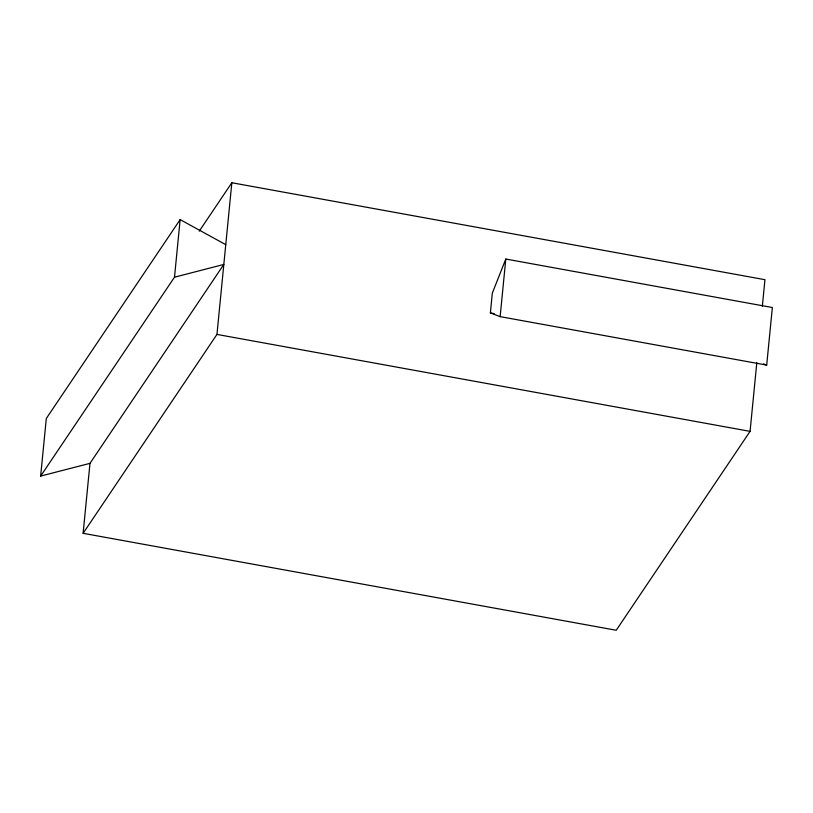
<?xml version="1.0" encoding="UTF-8"?>
<svg xmlns="http://www.w3.org/2000/svg" width="813" height="813" viewBox="0 0 813 813"><rect width="100%" height="100%" fill="white"/><g stroke="black" fill="none" stroke-linecap="round" stroke-linejoin="round"><path stroke-width="1.22" d="M40.65 476.083L174.5 277.192L223.819 264.449L89.979 463.349L40.65 476.083L46.3 418.492L180.151 219.601L225.76 244.662M756.812 362.659L750.074 431.368L616.224 630.258L83.119 533.308L89.979 463.349M174.5 277.192L180.151 219.601M83.119 533.308L216.959 334.417L231.837 182.742L764.952 279.692L762.35 306.227M490.381 312.934L492.322 293.137L505.798 259.042L772.35 307.517L766.7 365.108L500.147 316.633L490.381 312.934L494.121 313.605M500.147 316.633L505.798 259.042M199.256 231.146L231.837 182.742M216.959 334.417L750.074 431.368M763.448 363.868L766.7 365.108"/></g></svg>
